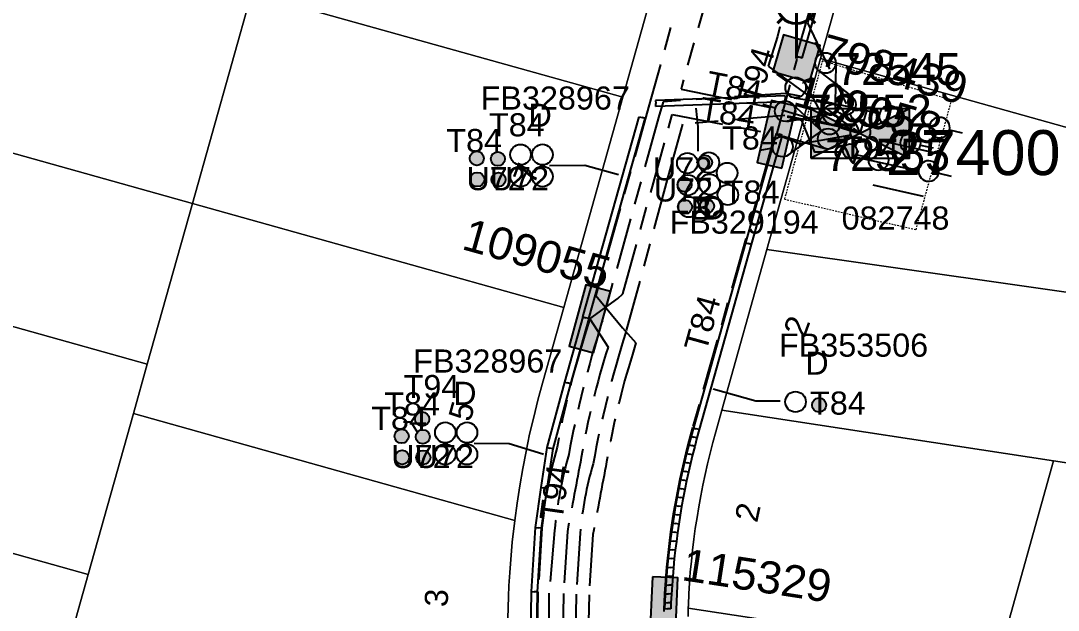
# Model space of a CAD drawing. Header units: metres. Extents: x 289087 to 291245, y 6227587 to 6229773.
# Drawn here: x 290824.4 to 290905.1, y 6228352.6 to 6228398.5 of the extents above; entities that cross this region are included whole.
import ezdxf
from ezdxf.enums import TextEntityAlignment as Align

# ---------------------------------------------------------------- set-up
doc = ezdxf.new("R2010")
doc.units = ezdxf.units.M
for name, pattern in [('Cable Exist UG', [8.2, 4, -1.2, 1.8, -1.2]), ('HIDDEN', [0.375, 0.25, -0.125]), ('HIDDEN2', [0.1875, 0.125, -0.0625])]:
    doc.linetypes.add(name, pattern=pattern)
for name, color, linetype in [('_User Ducts Config', 7, 'Continuous'), ('Duct_SP_EXT', 7, 'Continuous'), ('Equip_HV_EXT', 7, 'Continuous'), ('Equip_LV_EXT', 7, 'Continuous'), ('Equip_SP_SL_EXT', 7, 'Continuous'), ('Mains_HV_EXT', 7, 'Continuous'), ('Mains_LV_EXT', 7, 'Continuous'), ('Sub_SP_EXT', 7, 'Continuous'), ('SupportsUG_SP_LV_EXT', 7, 'Continuous'), ('SupportsUG_SP_LV_SL_EXT', 7, 'Continuous')]:
    doc.layers.add(name, color=color, linetype=linetype)
for name, color, linetype, lineweight in [('Cadastre Land Parcels_SP_EXT', 9, 'Continuous', 5), ('Cadastre Other Property_SP_EXT', 9, 'HIDDEN', 5), ('Cadastre Roads_SP_EXT', 9, 'Continuous', 5)]:
    doc.layers.add(name, color=color, linetype=linetype, lineweight=lineweight)
doc.styles.add('COLUMN_LABEL', font='arial.ttf')
doc.styles.add('iecARIAL', font='arial.ttf', dxfattribs={"height": 2})
doc.styles.add('POLE_LABEL', font='arial.ttf')
doc.styles.get("Standard").update_dxf_attribs({"font": 'arial.ttf'})
doc.styles.add('SWITCH_LABEL', font='arial.ttf', dxfattribs={"height": 2.5})

# ---------------------------------------------------------------- blocks, each defined once
blk = doc.blocks.new('SUB_PADMOUNT_EXT')
for points in [[(0, 0), (-3.84, 1.92), (-3.84, -1.92)], [(0, 0), (3.84, 1.92), (3.84, -1.92)]]:
    blk.add_hatch(color=256).paths.add_polyline_path(points)
for p, q in [((3.84, 1.92), (-3.84, -1.92)), ((-3.84, 1.92), (3.84, -1.92))]:
    blk.add_line(p, q)
blk.add_lwpolyline([(-3.84, -1.92), (3.84, -1.92), (3.84, 1.92), (-3.84, 1.92)], close=True)
for tag, height, flags, p in [('ASSET_NUM', 3.5, 8, (2, 2)), ('STREET_CODE', 0.2, 9, (1.5, 0)), ('OPERATING_VOLTAGE', 0.2, 9, (1.5, -0.6)), ('ORIENTATION', 0.2, 9, (1.5, -0.8)), ('CONSTRUCTED_VOLTAGE', 0.2, 9, (1.5, -0.2)), ('NO_PHASES', 0.2, 9, (1.5, -0.4)), ('OWNED_BY', 0.2, 9, (1.5, -1)), ('OPERATED_BY', 0.2, 9, (1.5, -1.2)), ('SECONDARY_VOLTAGE', 0.2, 9, (1.5, -1.6)), ('MAINTAINED_BY', 0.2, 9, (1.5, -1.4)), ('STATE', 0.2, 9, (1.5, -1.8)), ('SUBSTATION_TYPE', 0.2, 9, (1.5, -2.2)), ('USAGE', 0.2, 9, (1.5, -2.4)), ('PARENT', 0.2, 9, (1.5, -2)), ('STREETNAME', 0.2, 9, (1.5, -3)), ('SUBURB', 0.2, 9, (1.5, -3.2)), ('LEGEND', 0.2, 9, (1.5, -2.6)), ('LOCATION', 0.2, 9, (1.5, -2.8)), ('Z', 0.2, 1, (1.5, -3.6)), ('NOTES', 0.2, 9, (1.5, -3.4))]:
    blk.add_attdef(tag, text='', height=height, dxfattribs=dict(flags=flags)).set_placement(p, align=Align.MIDDLE_LEFT)
blk = doc.blocks.new('COLUMN_EXT')
blk.add_hatch(color=256).paths.add_polyline_path([(-1.485, 1.485), (-1.485, -1.485), (1.485, -1.485), (1.485, 1.485)])
blk.add_lwpolyline([(-1.485, -1.485), (1.485, -1.485), (1.485, 1.485), (-1.485, 1.485)], close=True)
for tag, height, style, flags, p in [('ASSET_NUM', 2.5, 'COLUMN_LABEL', 8, (2, 2)), ('STRUCTURE_PLANT_NUMBER', 0.2, 'POLE_LABEL', 9, (1.813, 0.031)), ('STREET_CODE', 0.2, 'COLUMN_LABEL', 9, (1.813, -0.2))]:
    blk.add_attdef(tag, text='', height=height, dxfattribs=dict(style=style, flags=flags)).set_placement(p, align=Align.MIDDLE_LEFT)
at = {"flags": 9}
for tag, p in [('OWNED_BY', (1.813, -0.6)), ('STATE', (1.813, -0.8)), ('COLUMN_TYPE', (1.813, -0.4)), ('STREETNAME', (1.813, -1.6)), ('USAGE', (1.813, -1)), ('LEGEND', (1.813, -1.2)), ('LOCATION', (1.813, -1.4)), ('SUBURB', (1.813, -1.8)), ('NOTES', (1.813, -2))]:
    blk.add_attdef(tag, text='', height=0.2, dxfattribs=at).set_placement(p, align=Align.MIDDLE_LEFT)
at = {"flags": 1}
blk.add_attdef('Z', (1.813, -2.351), '', height=0.2, dxfattribs=at)
blk = doc.blocks.new('PILLAR_EXT')
blk.add_hatch(color=256).paths.add_polyline_path([(-2.475, 0.99), (-2.475, -0.99), (2.475, -0.99), (2.475, 0.99)])
blk.add_lwpolyline([(-2.475, -0.99), (2.475, -0.99), (2.475, 0.99), (-2.475, 0.99)], close=True)
at = {"style": 'iecARIAL', "flags": 8}
blk.add_attdef('ASSET_NUM', (1.5, 3.5), '', height=2.5, dxfattribs=at)
for tag, p, flags in [('OWNED_BY', (0, -0.2), 9), ('STATE', (0, -0.4), 9), ('SUPPORT_TYPE', (0, -0.6), 9), ('USAGE', (0, -0.8), 9), ('LEGEND', (0, -1), 9), ('STREETNAME', (0, -1.8), 9), ('LOCATION', (0, -1.2), 9), ('NOTES', (0, -1.4), 9), ('PARENT', (0, -1.6), 9), ('SUBURB', (0, -2), 1)]:
    blk.add_attdef(tag, p, '', height=0.2, dxfattribs=dict(flags=flags))
blk = doc.blocks.new('DUCT_EXT')
blk.add_circle((0, 0.8), 0.8)
at = {"flags": 1}
blk.add_attdef('Z', (0, 0), '', height=0.2, dxfattribs=at)
at = {"flags": 9}
for tag, p in [('DUCT_CODE', (0, 0)), ('XSECT_TYPE', (0, -0.2)), ('STATE', (0, -0.6)), ('FB_REFERENCE', (0, -0.4)), ('NOTES', (0, -0.8))]:
    blk.add_attdef(tag, text='', height=0.2, dxfattribs=at).set_placement(p, align=Align.MIDDLE_LEFT)
blk = doc.blocks.new('SL_LANTERN_EXT')
at = {"lineweight": 40}
for p, q in [((0, 1.968), (0, 6.468)), ((-1.459, 5.676), (-1.061, 5.278)), ((1.458, 5.676), (1.06, 5.278)), ((-2.25, 4.218), (2.25, 4.218)), ((-1.459, 2.759), (-1.061, 3.157)), ((0, 0), (0, 2.721)), ((1.458, 2.759), (1.06, 3.157))]:
    blk.add_line(p, q, dxfattribs=at)
blk.add_circle((0, 4.218), 1.5, dxfattribs=at)
at = {"style": 'iecARIAL', "flags": 9}
blk.add_attdef('ASSET_NUM', (1.5, 1.5), '', height=2.5, dxfattribs=at)
for tag, p, height, flags in [('CONSTRUCTED_VOLTAGE', (0.981, -0.653), 0.2, 9), ('CONTROL_TYPE', (0.981, -0.853), 0.2, 9), ('LNUMBER', (2.181, -3.253), 2.5, 8), ('OPERATING_VOLTAGE', (0.981, -1.653), 0.2, 9), ('LANTERN_PURPOSE', (0.981, -1.053), 0.2, 9), ('LANTERN_TYPE', (0.981, -1.253), 0.2, 9), ('NO_PHASES', (0.981, -1.453), 0.2, 9), ('ORIENTATION', (0.981, -1.853), 0.2, 9), ('OWNED_BY', (0.981, -2.053), 0.2, 9), ('STATE', (0.981, -2.253), 0.2, 9), ('USAGE', (0.981, -2.453), 0.2, 9), ('CEXIST', (0.981, -2.653), 0.2, 9), ('CNEW', (0.981, -2.853), 0.2, 9), ('CNUMBER', (0.981, -3.053), 0.2, 9), ('CREMOVE', (0.981, -3.253), 0.2, 9), ('CREPLACE', (0.981, -3.453), 0.2, 9), ('LKINGHEIGHT', (0.981, -3.653), 0.2, 9), ('LBRACKET', (0.981, -3.853), 0.2, 9), ('LBRACKETVOCAB', (0.981, -4.053), 0.2, 9), ('LCATEGORY', (0.981, -4.253), 0.2, 9), ('LCHARGE1', (0.981, -4.453), 0.2, 9), ('LCHARGE1PERCENT', (0.981, -4.653), 0.2, 9), ('LCHARGE2', (0.981, -4.853), 0.2, 9), ('LCHARGE2PERCENT', (0.981, -5.053), 0.2, 9), ('LCHARGE3', (0.981, -5.253), 0.2, 9), ('LCHARGE3PERCENT', (0.981, -5.453), 0.2, 9), ('LEXIST', (0.981, -5.653), 0.2, 9), ('LLAMP', (0.981, -5.853), 0.2, 9), ('LLAMPVOCAB', (0.981, -6.053), 0.2, 9), ('LMAST', (0.981, -6.253), 0.2, 9), ('LMASTVOCAB', (0.981, -6.453), 0.2, 9), ('LNEW', (0.981, -6.653), 0.2, 9), ('LANTNUMBER', (0.981, -6.853), 0.2, 9), ('LOUTREACH', (0.981, -7.253), 0.2, 9), ('LOUTREACHVOCAB', (0.981, -7.453), 0.2, 9), ('LRATECODE', (0.981, -7.653), 0.2, 9), ('LREMOVE', (0.981, -7.853), 0.2, 9), ('LREPLACE', (0.981, -8.053), 0.2, 9), ('LTYPE', (0.981, -8.253), 0.2, 9), ('LTYPEVOCAB', (0.981, -8.453), 0.2, 9), ('LEGEND', (0.981, -8.653), 0.2, 9), ('LOCATION', (0.981, -8.853), 0.2, 9), ('NOTES', (0.981, -9.053), 0.2, 9), ('STREETNAME', (0.981, -9.253), 0.2, 9), ('SUBURB', (0.981, -9.453), 0.2, 1)]:
    blk.add_attdef(tag, p, '', height=height, dxfattribs=dict(flags=flags))
blk = doc.blocks.new('LV_UG_DFUSE_CLOSED_EXT')
for points in [[(1, 0), (0, 0)], [(5.04, 0.726), (2.156, -0.717)], [(5.049, -0.707), (2.156, 0.717)], [(6.2, 0.013), (7.2, 0.013)]]:
    blk.add_lwpolyline(points)
for centre in [(5.4, 0.011), (1.8, 0)]:
    blk.add_circle(centre, 0.8)
at = {"flags": 9}
for tag, p in [('ACTUAL_STATUS', (0, 0)), ('OPERATING_VOLTAGE', (0, -0.6)), ('ORIENTATION', (0, -0.8)), ('CONSTRUCTED_VOLTAGE', (0, -0.2)), ('NO_PHASES', (0, -0.4)), ('STATE', (0, -1)), ('SWITCH_TYPE', (0, -1.2)), ('USAGE', (0, -1.4)), ('NOTES', (0, -1.6))]:
    blk.add_attdef(tag, text='', height=0.2, dxfattribs=at).set_placement(p, align=Align.MIDDLE_LEFT)
at = {"flags": 1}
blk.add_attdef('Z', (0, 0), '', height=0.2, dxfattribs=at)
blk = doc.blocks.new('SWG_HOLEC_SU_EXT')
blk.add_line((1.8, -2), (5.8, -2))
for points in [[(1, 0), (0, 0)], [(6.6, 0), (7.6, 0)]]:
    blk.add_lwpolyline(points)
for points in [[(1.8, -0.8, 1), (1.8, 0.8, 1)], [(5.8, -0.8, 1), (5.8, 0.8, 1)]]:
    blk.add_lwpolyline(points, format="xyb", close=True)
at = {"style": 'SWITCH_LABEL', "flags": 8}
blk.add_attdef('ASSET_NUM', text='', height=2.5, rotation=179.95437, dxfattribs=at).set_placement((-2.4, 0), align=Align.MIDDLE_LEFT)
at = {"flags": 1}
blk.add_attdef('Z', (0, 0), '', height=0.2, dxfattribs=at)
at = {"flags": 9}
for tag, p in [('ACTUAL_STATUS', (0, -0.4)), ('CONSTRUCTED_VOLTAGE', (0, -0.6)), ('NO_PHASES', (0, -0.8)), ('OPERATING_VOLTAGE', (0, -1)), ('ORIENTATION', (0, -1.2)), ('OWNED_BY', (0, -1.4)), ('PARENT', (0, -1.6)), ('STATE', (0, -1.8)), ('SWITCH_TYPE', (0, -2)), ('USAGE', (0, -2.2)), ('LOCATION', (0, -2.4)), ('STREETNAME', (0, -2.6)), ('SUBURB', (0, -2.8)), ('NOTES', (0, -3))]:
    blk.add_attdef(tag, text='', height=0.2, dxfattribs=at).set_placement(p, align=Align.MIDDLE_LEFT)
at = {"style": 'SWITCH_LABEL', "flags": 9}
blk.add_attdef('STREET_CODE', text='', height=0.2, dxfattribs=at).set_placement((0, -0.2), align=Align.MIDDLE_LEFT)
blk = doc.blocks.new('CABLE_LARGE_EXT')
h = blk.add_hatch(color=256)
edge = h.paths.add_edge_path()
edge.add_arc((0, 0.55), 0.55, 0, 360)
blk.add_circle((0, 0.55), 0.55)
at = {"flags": 1}
blk.add_attdef('Z', (0, 0), '', height=0.2, dxfattribs=at)
at = {"flags": 9}
for tag, p in [('COND_CODE', (0, 0)), ('XSECT_SIZE', (0, -0.6)), ('STATE', (0, -0.4)), ('FB_REFERENCE', (0, -0.2)), ('NOTES', (0, -0.8))]:
    blk.add_attdef(tag, text='', height=0.2, dxfattribs=at).set_placement(p, align=Align.MIDDLE_LEFT)

msp = doc.modelspace()

# ---------------------------------------------------------------- linework, layer by layer
at = {"layer": '_User Ducts Config'}
for points in [[(290877.076, 6228388.351), (290877.078, 6228390.23), (290876.914, 6228391.679)], [(290888.179, 6228388.273), (290886.14, 6228388.267), (290885.146, 6228390.722), (290884.031, 6228390.997)], [(290865.512, 6228387.235), (290868.253, 6228387.242), (290870.887, 6228386.511)], [(290883.444, 6228368.867), (290881.568, 6228368.867), (290878.245, 6228369.8)], [(290854.159, 6228367.256), (290854.728, 6228367.256), (290855.249, 6228366.433)], [(290859.642, 6228365.593), (290862.367, 6228365.574), (290864.982, 6228364.777), (290865.049, 6228364.757)]]:
    msp.add_lwpolyline(points, dxfattribs=at)
at = {"layer": 'Cadastre Land Parcels_SP_EXT', "linetype": 'Continuous'}
for points in [[(290874.727, 6228405.058), (290845.842, 6228413.156), (290842.329, 6228400.638), (290871.214, 6228392.54), (290874.727, 6228405.058)], [(290842.329, 6228400.638), (290813.443, 6228408.736), (290808.851, 6228392.37), (290837.736, 6228384.271), (290842.329, 6228400.638)], [(290918.999, 6228399.978), (290890.105, 6228408.076), (290886.601, 6228395.559), (290915.486, 6228387.461), (290918.999, 6228399.978)], [(290871.214, 6228392.54), (290842.329, 6228400.638), (290837.736, 6228384.271), (290866.621, 6228376.163), (290871.214, 6228392.54)], [(290917.737, 6228386.821), (290915.486, 6228387.461), (290886.601, 6228395.559), (290882.429, 6228380.692), (290912.806, 6228376.343), (290917.737, 6228386.821)], [(290837.736, 6228384.271), (290808.851, 6228392.37), (290805.346, 6228379.853), (290834.231, 6228371.754), (290837.736, 6228384.271)], [(290862.993, 6228360.936), (290863.207, 6228362.276), (290863.43, 6228363.626), (290863.693, 6228364.966), (290863.966, 6228366.305), (290864.288, 6228367.625), (290864.601, 6228368.954), (290864.972, 6228370.265), (290866.621, 6228376.163), (290837.736, 6228384.271), (290834.231, 6228371.754), (290833.151, 6228367.905), (290862.828, 6228359.577), (290862.993, 6228360.936)], [(290912.806, 6228376.343), (290882.429, 6228380.692), (290878.916, 6228368.175), (290904.725, 6228364.226), (290906.943, 6228363.886), (290912.806, 6228376.343)], [(290833.151, 6228367.905), (290834.231, 6228371.754), (290805.346, 6228379.853), (290800.753, 6228363.486), (290829.639, 6228355.388), (290833.151, 6228367.905)], [(290904.725, 6228364.226), (290878.916, 6228368.175), (290878.446, 6228366.485), (290878.215, 6228365.665), (290878.009, 6228364.835), (290877.803, 6228364.006), (290877.621, 6228363.175), (290877.44, 6228362.336), (290877.283, 6228361.496), (290877.118, 6228360.657), (290876.987, 6228359.816), (290876.854, 6228358.967), (290876.747, 6228358.117), (290876.64, 6228357.277), (290876.558, 6228356.417), (290876.466, 6228355.567), (290876.409, 6228354.717), (290876.351, 6228353.868), (290876.318, 6228353.017), (290876.318, 6228353.008), (290876.318, 6228352.998), (290876.318, 6228352.988), (290876.319, 6228352.978), (290876.318, 6228352.968), (290876.318, 6228352.958), (290876.318, 6228352.948), (290876.319, 6228352.938), (290876.318, 6228352.918), (290876.318, 6228352.898), (290876.31, 6228352.878), (290876.31, 6228352.858), (290876.31, 6228352.838), (290876.31, 6228352.807), (290876.31, 6228352.788), (290876.31, 6228352.768), (290900.486, 6228349.079), (290904.725, 6228364.226)], [(290835.567, 6228340.65), (290862.432, 6228346.019), (290862.317, 6228347.709), (290862.292, 6228349.408), (290862.259, 6228351.108), (290862.309, 6228352.807), (290862.358, 6228354.507), (290862.49, 6228356.197), (290862.613, 6228357.897), (290862.828, 6228359.577), (290833.151, 6228367.905), (290829.639, 6228355.388), (290824.913, 6228338.521), (290835.567, 6228340.65)], [(290811.844, 6228335.912), (290824.913, 6228338.521), (290829.639, 6228355.388), (290800.753, 6228363.486), (290795.352, 6228344.23), (290794.932, 6228342.74), (290794.569, 6228341.23), (290794.198, 6228339.73), (290793.877, 6228338.211), (290793.563, 6228336.701), (290793.291, 6228335.171), (290793.027, 6228333.651), (290792.804, 6228332.113), (290811.844, 6228335.912)]]:
    msp.add_lwpolyline(points, close=True, dxfattribs=at)
for points in [[(290906.943, 6228363.886), (290904.725, 6228364.226), (290900.486, 6228349.079), (290901.089, 6228336.751), (290901.097, 6228336.751), (290901.105, 6228336.761), (290901.114, 6228336.762), (290901.122, 6228336.771), (290901.13, 6228336.771), (290901.138, 6228336.771), (290903.183, 6228337.891), (290905.203, 6228339.031)], [(290900.486, 6228349.079), (290876.31, 6228352.768), (290876.29, 6228352.097)]]:
    msp.add_lwpolyline(points, dxfattribs=at)
at = {"layer": 'Cadastre Other Property_SP_EXT', "linetype": 'HIDDEN2'}
msp.add_lwpolyline([(290886.737, 6228395.373), (290883.788, 6228384.608), (290894.021, 6228382.225), (290896.792, 6228392.303), (290886.737, 6228395.373)], close=True, dxfattribs=at)
at = {"layer": 'Cadastre Roads_SP_EXT', "linetype": 'Continuous'}
for points in [[(290876.29, 6228352.097), (290876.31, 6228352.768), (290876.31, 6228352.788), (290876.31, 6228352.807), (290876.31, 6228352.838), (290876.31, 6228352.858), (290876.31, 6228352.878), (290876.318, 6228352.898), (290876.318, 6228352.918), (290876.319, 6228352.938), (290876.318, 6228352.948), (290876.318, 6228352.958), (290876.318, 6228352.968), (290876.319, 6228352.978), (290876.318, 6228352.988), (290876.318, 6228352.998), (290876.318, 6228353.008), (290876.318, 6228353.018), (290876.351, 6228353.868), (290876.409, 6228354.718), (290876.466, 6228355.567), (290876.558, 6228356.417), (290876.64, 6228357.277), (290876.747, 6228358.117), (290876.854, 6228358.967), (290876.987, 6228359.816), (290877.118, 6228360.657), (290877.283, 6228361.496), (290877.44, 6228362.336), (290877.621, 6228363.175), (290877.803, 6228364.006), (290878.009, 6228364.835), (290878.215, 6228365.665), (290878.446, 6228366.485), (290878.916, 6228368.175), (290882.429, 6228380.692), (290886.601, 6228395.559), (290890.105, 6228408.076)], [(290874.727, 6228405.058), (290871.214, 6228392.54), (290866.621, 6228376.163), (290864.972, 6228370.265), (290864.601, 6228368.955), (290864.288, 6228367.625), (290863.966, 6228366.305), (290863.693, 6228364.965), (290863.43, 6228363.626), (290863.207, 6228362.276), (290862.993, 6228360.936), (290862.828, 6228359.577), (290862.613, 6228357.897), (290862.49, 6228356.197), (290862.358, 6228354.508), (290862.309, 6228352.807), (290862.259, 6228351.108)]]:
    msp.add_lwpolyline(points, dxfattribs=at)
at = {"layer": 'Duct_SP_EXT'}
for p, q in [((290884.716, 6228395.725), (290892.007, 6228420.885)), ((290885.177, 6228395.591), (290892.468, 6228420.751)), ((290884.716, 6228395.725), (290884.947, 6228395.658)), ((290885.177, 6228395.591), (290884.947, 6228395.658)), ((290883.846, 6228392.655), (290873.771, 6228392.29)), ((290883.846, 6228392.655), (290883.854, 6228392.415)), ((290883.863, 6228392.175), (290883.854, 6228392.415)), ((290873.771, 6228392.29), (290873.779, 6228392.05)), ((290873.788, 6228391.81), (290873.779, 6228392.05)), ((290883.863, 6228392.175), (290873.788, 6228391.81)), ((290868.116, 6228375.432), (290872.48, 6228391.021)), ((290868.578, 6228375.302), (290872.943, 6228390.892)), ((290872.48, 6228391.021), (290872.711, 6228390.956)), ((290872.943, 6228390.892), (290872.711, 6228390.956)), ((290883.144, 6228389.727), (290880.746, 6228381.204)), ((290883.606, 6228389.597), (290881.208, 6228381.074)), ((290883.144, 6228389.727), (290883.375, 6228389.662)), ((290883.606, 6228389.597), (290883.375, 6228389.662)), ((290880.746, 6228381.204), (290876.703, 6228366.794)), ((290881.208, 6228381.074), (290877.165, 6228366.665)), ((290880.746, 6228381.204), (290880.977, 6228381.139)), ((290881.208, 6228381.074), (290880.977, 6228381.139)), ((290868.116, 6228375.433), (290866.677, 6228370.362)), ((290868.116, 6228375.433), (290868.347, 6228375.367)), ((290868.116, 6228375.432), (290868.347, 6228375.367)), ((290868.578, 6228375.301), (290867.14, 6228370.234)), ((290868.578, 6228375.302), (290868.347, 6228375.367)), ((290868.578, 6228375.301), (290868.347, 6228375.367)), ((290866.677, 6228370.362), (290865.299, 6228365.275)), ((290867.14, 6228370.234), (290865.762, 6228365.15)), ((290866.677, 6228370.362), (290866.909, 6228370.298)), ((290867.14, 6228370.234), (290866.909, 6228370.298)), ((290876.703, 6228366.794), (290876.52, 6228366.136)), ((290876.703, 6228366.794), (290876.934, 6228366.73)), ((290877.165, 6228366.665), (290876.934, 6228366.73)), ((290877.165, 6228366.665), (290876.983, 6228366.01)), ((290876.52, 6228366.136), (290876.343, 6228365.469)), ((290876.52, 6228366.136), (290876.751, 6228366.073)), ((290876.983, 6228366.01), (290876.751, 6228366.073)), ((290876.983, 6228366.01), (290876.807, 6228365.349)), ((290865.295, 6228365.262), (290864.827, 6228362.15)), ((290865.299, 6228365.275), (290865.295, 6228365.262)), ((290865.295, 6228365.262), (290865.53, 6228365.213)), ((290865.299, 6228365.275), (290865.53, 6228365.213)), ((290865.766, 6228365.163), (290865.302, 6228362.081)), ((290865.762, 6228365.15), (290865.53, 6228365.213)), ((290865.766, 6228365.163), (290865.53, 6228365.213)), ((290865.762, 6228365.15), (290865.766, 6228365.163)), ((290876.343, 6228365.469), (290876.173, 6228364.8)), ((290876.343, 6228365.469), (290876.575, 6228365.409)), ((290876.807, 6228365.349), (290876.575, 6228365.409)), ((290876.807, 6228365.349), (290876.639, 6228364.685)), ((290876.011, 6228364.128), (290875.856, 6228363.454)), ((290876.173, 6228364.8), (290876.011, 6228364.128)), ((290876.011, 6228364.128), (290876.244, 6228364.073)), ((290876.173, 6228364.8), (290876.406, 6228364.742)), ((290876.639, 6228364.685), (290876.406, 6228364.742)), ((290876.639, 6228364.685), (290876.478, 6228364.018)), ((290875.856, 6228363.454), (290875.71, 6228362.778)), ((290875.856, 6228363.454), (290876.09, 6228363.401)), ((290876.325, 6228363.349), (290876.09, 6228363.401)), ((290876.325, 6228363.349), (290876.18, 6228362.679)), ((290876.478, 6228364.018), (290876.244, 6228364.073)), ((290876.478, 6228364.018), (290876.325, 6228363.349)), ((290875.71, 6228362.778), (290875.571, 6228362.102)), ((290875.71, 6228362.778), (290875.945, 6228362.729)), ((290876.18, 6228362.679), (290875.945, 6228362.729)), ((290876.18, 6228362.679), (290876.042, 6228362.008)), ((290864.827, 6228362.15), (290864.389, 6228359.048)), ((290864.827, 6228362.15), (290865.065, 6228362.115)), ((290865.302, 6228362.081), (290864.864, 6228358.98)), ((290865.302, 6228362.081), (290865.065, 6228362.115)), ((290875.571, 6228362.102), (290875.44, 6228361.423)), ((290875.571, 6228362.102), (290875.807, 6228362.055)), ((290876.042, 6228362.008), (290875.807, 6228362.055)), ((290876.042, 6228362.008), (290875.912, 6228361.335)), ((290875.44, 6228361.423), (290875.317, 6228360.742)), ((290875.44, 6228361.423), (290875.676, 6228361.379)), ((290875.912, 6228361.335), (290875.676, 6228361.379)), ((290875.912, 6228361.335), (290875.79, 6228360.659)), ((290875.317, 6228360.742), (290875.203, 6228360.062)), ((290875.317, 6228360.742), (290875.554, 6228360.701)), ((290875.79, 6228360.659), (290875.554, 6228360.701)), ((290875.79, 6228360.659), (290875.676, 6228359.985)), ((290875.095, 6228359.38), (290874.995, 6228358.696)), ((290875.203, 6228360.062), (290875.095, 6228359.38)), ((290875.095, 6228359.38), (290875.332, 6228359.344)), ((290875.203, 6228360.062), (290875.439, 6228360.024)), ((290875.569, 6228359.308), (290875.332, 6228359.344)), ((290875.676, 6228359.985), (290875.439, 6228360.024)), ((290875.569, 6228359.308), (290875.47, 6228358.629)), ((290875.676, 6228359.985), (290875.569, 6228359.308)), ((290864.388, 6228359.038), (290864.076, 6228354.046)), ((290864.389, 6228359.048), (290864.388, 6228359.038)), ((290864.388, 6228359.038), (290864.627, 6228359.014)), ((290864.389, 6228359.048), (290864.627, 6228359.014)), ((290864.866, 6228358.99), (290864.555, 6228354.027)), ((290864.864, 6228358.98), (290864.627, 6228359.014)), ((290864.866, 6228358.99), (290864.627, 6228359.014)), ((290864.864, 6228358.98), (290864.866, 6228358.99)), ((290874.995, 6228358.696), (290874.903, 6228358.01)), ((290874.995, 6228358.696), (290875.233, 6228358.662)), ((290875.47, 6228358.629), (290875.233, 6228358.662)), ((290875.47, 6228358.629), (290875.379, 6228357.949)), ((290874.903, 6228358.01), (290874.82, 6228357.325)), ((290874.903, 6228358.01), (290875.141, 6228357.98)), ((290875.379, 6228357.949), (290875.141, 6228357.98)), ((290875.379, 6228357.949), (290875.297, 6228357.27)), ((290874.82, 6228357.325), (290874.744, 6228356.638)), ((290874.82, 6228357.325), (290875.058, 6228357.297)), ((290875.297, 6228357.27), (290875.058, 6228357.297)), ((290875.297, 6228357.27), (290875.221, 6228356.588)), ((290874.744, 6228356.638), (290874.676, 6228355.951)), ((290874.744, 6228356.638), (290874.982, 6228356.613)), ((290875.221, 6228356.588), (290874.982, 6228356.613)), ((290875.221, 6228356.588), (290875.154, 6228355.906)), ((290874.616, 6228355.261), (290874.564, 6228354.573)), ((290874.676, 6228355.951), (290874.616, 6228355.261)), ((290874.616, 6228355.261), (290874.855, 6228355.242)), ((290874.676, 6228355.951), (290874.915, 6228355.928)), ((290875.094, 6228355.222), (290874.855, 6228355.242)), ((290875.154, 6228355.906), (290874.915, 6228355.928)), ((290875.154, 6228355.906), (290875.094, 6228355.222)), ((290874.564, 6228354.573), (290874.52, 6228353.884)), ((290874.564, 6228354.573), (290874.804, 6228354.556)), ((290875.043, 6228354.539), (290874.804, 6228354.556)), ((290875.043, 6228354.539), (290874.999, 6228353.856)), ((290875.094, 6228355.222), (290875.043, 6228354.539)), ((290864.076, 6228354.046), (290863.956, 6228345.734)), ((290864.076, 6228354.046), (290864.316, 6228354.037)), ((290864.555, 6228354.027), (290864.316, 6228354.037)), ((290864.555, 6228354.027), (290864.436, 6228345.727)), ((290874.52, 6228353.884), (290874.484, 6228353.194)), ((290874.52, 6228353.884), (290874.76, 6228353.87)), ((290874.999, 6228353.856), (290874.76, 6228353.87)), ((290874.999, 6228353.856), (290874.963, 6228353.171)), ((290874.484, 6228353.194), (290874.465, 6228352.724)), ((290874.484, 6228353.194), (290874.724, 6228353.183)), ((290874.963, 6228353.171), (290874.724, 6228353.183)), ((290874.963, 6228353.171), (290874.944, 6228352.704)), ((290874.465, 6228352.724), (290874.704, 6228352.714)), ((290874.944, 6228352.704), (290874.704, 6228352.714))]:
    msp.add_line(p, q, dxfattribs=at)
at = {"layer": 'Mains_HV_EXT', "linetype": 'Cable Exist UG'}
for points in [[(290889.668, 6228389.726), (290890.199, 6228391.48), (290884.604, 6228392.706), (290883.897, 6228392.819), (290874.357, 6228392.191), (290873.992, 6228390.972), (290873.992, 6228390.972), (290869.57, 6228374.972), (290869.57, 6228374.972, 0.029655), (290867.005, 6228364.714), (290867.005, 6228364.714, 0.044942), (290865.91, 6228358.815), (290865.91, 6228358.815), (290865.472, 6228353.911), (290865.475, 6228345.821)], [(290889.668, 6228389.726), (290887.935, 6228390.247), (290883.823, 6228391.108), (290875.849, 6228390.438), (290875.849, 6228390.438), (290875.08, 6228387.647), (290874.66, 6228386.144), (290874.66, 6228386.144), (290871.459, 6228374.259), (290871.451, 6228374.233), (290871.451, 6228374.233, 0.032086), (290868.908, 6228363.993), (290868.908, 6228363.993, 0.050849), (290867.896, 6228358.595), (290867.896, 6228358.595), (290867.591, 6228353.837), (290867.451, 6228345.844)]]:
    msp.add_lwpolyline(points, format="xyb", dxfattribs=at)
at = {"layer": 'Mains_LV_EXT', "linetype": 'Cable Exist UG'}
for points in [[(290895.355, 6228433.485), (290894.715, 6228431.199), (290894.715, 6228431.199), (290891.86, 6228421.004), (290888.265, 6228408.271), (290885.583, 6228398.337), (290889.668, 6228389.726)], [(290885.516, 6228405.941), (290883.239, 6228397.267), (290882.517, 6228394.962), (290889.668, 6228389.726)], [(290876.71, 6228404.31), (290878.165, 6228401.781), (290878.165, 6228401.781), (290875.795, 6228393.404), (290875.743, 6228393.176), (290875.743, 6228393.176), (290883.574, 6228391.559), (290883.574, 6228391.559), (290889.668, 6228389.726)], [(290883.186, 6228389.641), (290884.774, 6228395.499)], [(290868.644, 6228375.292), (290870.833, 6228376.879), (290871.207, 6228377.223), (290871.207, 6228377.223), (290875.052, 6228391.181), (290883.186, 6228389.641)], [(290882.99, 6228389.421), (290876.645, 6228366.81), (290876.462, 6228366.152), (290876.285, 6228365.485), (290876.115, 6228364.815), (290875.952, 6228364.142), (290875.798, 6228363.467), (290875.651, 6228362.79), (290875.513, 6228362.114), (290875.381, 6228361.434), (290875.258, 6228360.752), (290875.143, 6228360.072), (290875.035, 6228359.389), (290874.936, 6228358.704), (290874.844, 6228358.018), (290874.76, 6228357.332), (290874.684, 6228356.645), (290874.616, 6228355.956), (290874.556, 6228355.266), (290874.505, 6228354.577), (290874.46, 6228353.887), (290874.424, 6228353.197), (290874.403, 6228352.692)], [(290883.186, 6228389.641), (290885.045, 6228388.901), (290889.668, 6228389.726)], [(290874.403, 6228352.692), (290874.396, 6228352.505)]]:
    msp.add_lwpolyline(points, dxfattribs=at)
for points in [[(290876.312, 6228402.989), (290873.221, 6228391.763), (290869.107, 6228377.089), (290871.195, 6228374.576), (290871.195, 6228374.576), (290872.232, 6228373.41), (290871.974, 6228372.509), (290871.974, 6228372.509, 0.035533), (290869.958, 6228364.145), (290869.958, 6228364.145, 0.000765), (290868.889, 6228358.49), (290868.889, 6228358.49), (290868.586, 6228353.784), (290868.444, 6228345.878)], [(290868.644, 6228375.292), (290868.245, 6228373.955), (290868.245, 6228373.955, 0.031443), (290866.102, 6228365.302), (290866.102, 6228365.302, 0.042548), (290864.925, 6228358.991), (290864.925, 6228358.991), (290864.614, 6228354.019), (290864.504, 6228346.88), (290864.656, 6228345.679)], [(290868.644, 6228375.292), (290870.065, 6228373.089), (290870.065, 6228373.089, 0.034411), (290867.984, 6228364.488), (290867.984, 6228364.488, 0.000748), (290866.906, 6228358.719), (290866.906, 6228358.719), (290866.597, 6228353.893), (290866.461, 6228345.841)]]:
    msp.add_lwpolyline(points, format="xyb", dxfattribs=at)

# ---------------------------------------------------------------- block references
at = {"layer": '_User Ducts Config'}
for name, p in [('CABLE_LARGE_EXT', (290859.857, 6228387.23)), ('DUCT_EXT', (290863.263, 6228387.27)), ('DUCT_EXT', (290864.965, 6228387.271)), ('CABLE_LARGE_EXT', (290888.883, 6228387.806)), ('CABLE_LARGE_EXT', (290861.497, 6228387.19)), ('CABLE_LARGE_EXT', (290877.608, 6228386.916)), ('DUCT_EXT', (290863.269, 6228385.564)), ('DUCT_EXT', (290864.961, 6228385.568)), ('CABLE_LARGE_EXT', (290859.895, 6228385.583)), ('CABLE_LARGE_EXT', (290861.546, 6228385.577)), ('CABLE_LARGE_EXT', (290876.016, 6228385.18)), ('CABLE_LARGE_EXT', (290876.051, 6228383.452)), ('CABLE_LARGE_EXT', (290877.761, 6228383.513)), ('DUCT_EXT', (290884.653, 6228368.022)), ('CABLE_LARGE_EXT', (290886.481, 6228368.022)), ('CABLE_LARGE_EXT', (290855.609, 6228366.933)), ('CABLE_LARGE_EXT', (290854.013, 6228365.594)), ('CABLE_LARGE_EXT', (290855.654, 6228365.551)), ('DUCT_EXT', (290857.408, 6228365.63)), ('DUCT_EXT', (290859.098, 6228365.629)), ('CABLE_LARGE_EXT', (290854.05, 6228363.949)), ('CABLE_LARGE_EXT', (290855.697, 6228363.942)), ('DUCT_EXT', (290857.41, 6228363.929)), ('DUCT_EXT', (290859.096, 6228363.931))]:
    msp.add_blockref(name, p, dxfattribs=at)
at = {"layer": '_User Ducts Config', "rotation": 271.871667226806}
for p in [(290875.435, 6228387.377), (290877.113, 6228387.422), (290878.528, 6228386.614), (290875.486, 6228385.672), (290877.171, 6228385.722), (290878.588, 6228384.912), (290875.539, 6228383.966), (290877.228, 6228384.016)]:
    msp.add_blockref('DUCT_EXT', p, dxfattribs=at)
at = {"layer": 'Equip_HV_EXT'}
ref = msp.add_blockref('SWG_HOLEC_SU_EXT', (290890.199, 6228391.48), dxfattribs=dict(at, rotation=346.9499711958866))
ref.add_attrib('ASSET_NUM', '72545', dxfattribs={"layer": '0', "height": 2.5, "style": 'SWITCH_LABEL'}).set_placement((290887.8, 6228392.73), align=Align.BOTTOM_LEFT)
ref = msp.add_blockref('SWG_HOLEC_SU_EXT', (290887.935, 6228390.247), dxfattribs=dict(at, rotation=347.3863724258129))
ref.add_attrib('ASSET_NUM', '72552', dxfattribs={"layer": '0', "height": 2.5, "style": 'SWITCH_LABEL'}).set_placement((290885.536, 6228391.497), align=Align.MIDDLE_LEFT)
ref = msp.add_blockref('SWG_HOLEC_SU_EXT', (290889.347, 6228388.053), dxfattribs=dict(at, rotation=347.4424439612955))
ref.add_attrib('ASSET_NUM', '72555', dxfattribs={"layer": '0', "height": 2.5, "style": 'SWITCH_LABEL'}).set_placement((290886.948, 6228389.303), align=Align.TOP_LEFT)
at = {"layer": 'Equip_LV_EXT'}
for p, rotation in [((290889.305, 6228390.335), 115.4302755555845), ((290889.046, 6228390.144), 144.2333044864853), ((290889.017, 6228389.907), 163.2860054721569), ((290888.958, 6228389.602), 189.5594134762147)]:
    msp.add_blockref('LV_UG_DFUSE_CLOSED_EXT', p, dxfattribs=dict(at, rotation=rotation))
at = {"layer": 'Equip_SP_SL_EXT'}
msp.add_blockref('SL_LANTERN_EXT', (290884.716, 6228395.551), dxfattribs=at)
at = {"layer": 'Sub_SP_EXT'}
ref = msp.add_blockref('SUB_PADMOUNT_EXT', (290889.668, 6228389.726), dxfattribs=at)
ref.add_attrib('ASSET_NUM', '27400', dxfattribs={"layer": '0', "height": 3.5}).set_placement((290891.668, 6228389.976), align=Align.TOP_LEFT)
at = {"layer": 'SupportsUG_SP_LV_EXT'}
ref = msp.add_blockref('PILLAR_EXT', (290883.186, 6228389.641), dxfattribs=dict(at, rotation=77.06262875158468))
ref.add_attrib('ASSET_NUM', '109058', dxfattribs={"layer": '0', "height": 2.5, "rotation": 344.17566, "style": 'iecARIAL'}).set_placement((290884.686, 6228393.141), align=Align.MIDDLE_LEFT)
ref = msp.add_blockref('PILLAR_EXT', (290868.644, 6228375.292), dxfattribs=dict(at, rotation=74.6724492498218))
ref.add_attrib('ASSET_NUM', '109055', dxfattribs={"layer": '0', "height": 2.5, "rotation": 344.32692, "style": 'iecARIAL'}).set_placement((290870.144, 6228378.792), align=Align.MIDDLE_RIGHT)
ref = msp.add_blockref('PILLAR_EXT', (290874.403, 6228352.682), dxfattribs=dict(at, rotation=267.378454276509))
ref.add_attrib('ASSET_NUM', '115329', dxfattribs={"layer": '0', "height": 2.5, "rotation": 351.26962, "style": 'iecARIAL'}).set_placement((290875.903, 6228356.182), align=Align.MIDDLE_LEFT)
at = {"layer": 'SupportsUG_SP_LV_SL_EXT'}
ref = msp.add_blockref('COLUMN_EXT', (290884.716, 6228395.551), dxfattribs=dict(at, rotation=73.82937965145423))
ref.add_attrib('ASSET_NUM', '798439', dxfattribs={"layer": '0', "height": 2.5, "rotation": 344.17566, "style": 'COLUMN_LABEL'}).set_placement((290886.716, 6228396.301), align=Align.MIDDLE_LEFT)

# ---------------------------------------------------------------- texts
at = {"layer": '_User Ducts Config'}
for s, p in [('FB328967', (290860.159, 6228391.575)), ('D', (290863.88, 6228390.235)), ('T84', (290860.806, 6228389.491)), ('T84', (290857.486, 6228388.268)), ('T84', (290878.938, 6228388.464)), ('T94', (290888.333, 6228387.693)), ('U72', (290873.556, 6228386.069)), ('U72', (290859.051, 6228385.3)), ('U72', (290860.87, 6228385.301)), ('U72', (290873.622, 6228384.418)), ('T84', (290879.068, 6228384.252)), ('B', (290876.482, 6228383.014)), ('D', (290877.377, 6228383.015)), ('FB329194', (290874.851, 6228381.915)), ('FB353506', (290883.362, 6228372.335)), ('FB328967', (290854.909, 6228371.098)), ('D', (290885.412, 6228370.934)), ('T94', (290854.167, 6228369.109)), ('D', (290858.022, 6228368.587)), ('T84', (290852.655, 6228367.759)), ('T84', (290885.781, 6228367.822)), ('T84', (290851.646, 6228366.633)), ('U72', (290853.208, 6228363.666)), ('U72', (290855.023, 6228363.667))]:
    msp.add_text(s, height=1.8, dxfattribs=at).set_placement(p)
at = {"layer": 'Cadastre Land Parcels_SP_EXT'}
for s, rotation, p in [('2', 69.82455, (290889.175, 6228387.176)), ('7', 69.62356, (290864.315, 6228385.641)), ('2', 70.08359, (290885.356, 6228373.75)), ('5', 74.90284, (290859.358, 6228367.192)), ('2', 77.97772, (290881.663, 6228359.351)), ('3', 86.40767, (290857.572, 6228352.803))]:
    msp.add_text(s, height=1.8, rotation=rotation, dxfattribs=at).set_placement(p)
at = {"layer": 'Cadastre Other Property_SP_EXT'}
msp.add_text('082748', height=1.8, dxfattribs=at).set_placement((290888.231, 6228382.231))
at = {"layer": 'Mains_LV_EXT'}
for s, rotation, p in [('T94', 73.84896, (290881.852, 6228391.932)), ('T84', 348.78499, (290877.576, 6228392.838)), ('T84', 350.35868, (290877.098, 6228390.797)), ('T84', 74.52805, (290877.693, 6228372.616)), ('T94', 82.02412, (290866.507, 6228359.491))]:
    msp.add_text(s, height=1.8, rotation=rotation, dxfattribs=at).set_placement(p)

doc.saveas('drawing.dxf')
